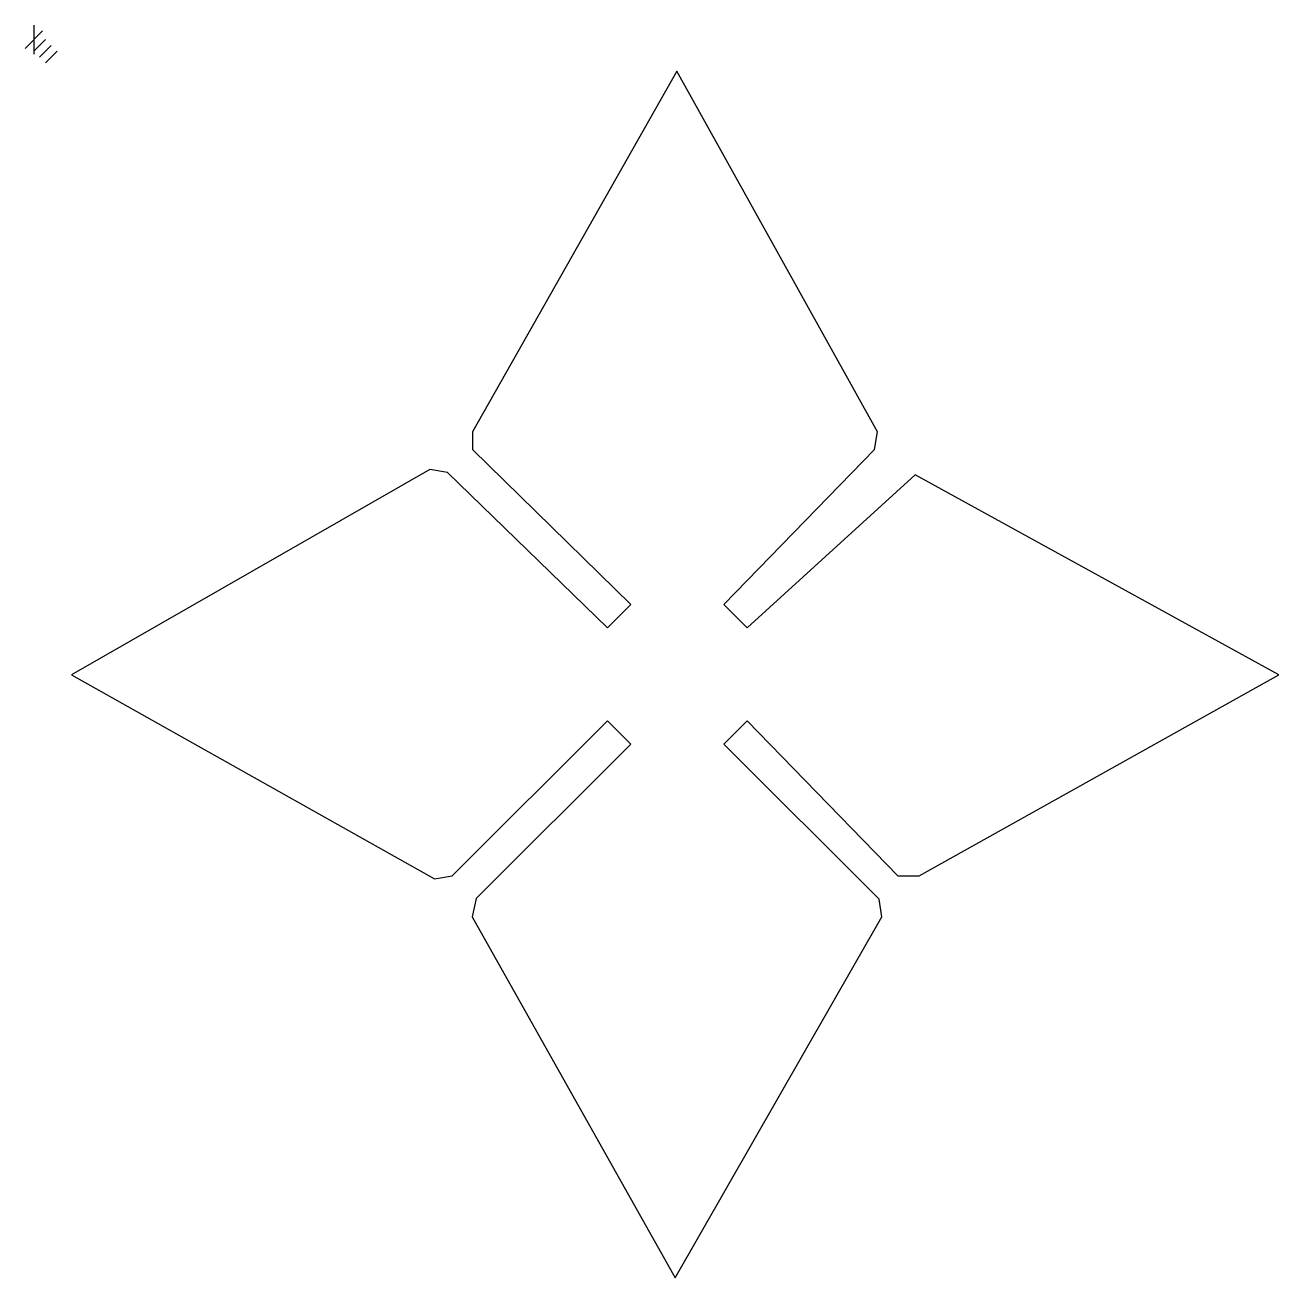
# Model space of a CAD drawing. Extents: x -1 to 113, y 184 to 298.
import ezdxf

# ---------------------------------------------------------------- set-up
doc = ezdxf.new("R2010")
doc.units = 0

msp = doc.modelspace()

# ---------------------------------------------------------------- linework, layer by layer
at = {"layer": 'Default'}
for p, q in [((58.5467, 294.138), (39.9428, 261.301)), ((58.5467, 294.138), (39.9428, 261.301)), ((58.5467, 294.138), (39.9428, 261.301)), ((76.8334, 261.305), (58.5467, 294.138)), ((58.5467, 294.138), (58.5467, 294.138)), ((76.8334, 261.305), (58.5467, 294.138)), ((76.8334, 261.305), (58.5467, 294.138)), ((49.2448, 277.72), (49.2448, 277.72)), ((67.69, 277.722), (67.69, 277.722)), ((39.9428, 261.301), (39.9428, 261.301)), ((39.9428, 261.301), (39.9428, 259.68493)), ((39.9428, 261.301), (39.9428, 259.68493)), ((39.9428, 261.301), (39.9428, 259.68493)), ((39.9428, 260.493), (39.9428, 260.493)), ((76.5606, 259.685), (76.833348, 261.30478)), ((76.5606, 259.685), (76.833348, 261.30478)), ((76.5606, 259.685), (76.833348, 261.30478)), ((76.697, 260.495), (76.697, 260.495)), ((76.8334, 261.305), (76.8334, 261.305)), ((39.9428, 259.685), (39.9428, 259.685)), ((39.9428, 259.685), (54.3551, 245.5808)), ((39.9428, 259.685), (54.3551, 245.5808)), ((39.9428, 259.685), (54.3551, 245.5808)), ((62.8374, 245.581), (76.5607, 259.6852)), ((62.8374, 245.581), (76.5607, 259.6852)), ((62.8374, 245.581), (76.5607, 259.6852)), ((76.5606, 259.685), (76.5606, 259.685)), ((36.0649, 257.853), (3.42322, 239.169)), ((36.0649, 257.853), (3.42322, 239.169)), ((36.0649, 257.853), (3.42322, 239.169)), ((36.0649, 257.853), (36.0649, 257.853)), ((37.6833, 257.588), (36.06491, 257.852776)), ((37.6833, 257.588), (36.06491, 257.852776)), ((37.6833, 257.588), (36.06491, 257.852776)), ((36.8741, 257.721), (36.8741, 257.721)), ((52.2346, 243.464), (37.6833, 257.5883)), ((52.2346, 243.464), (37.6833, 257.5883)), ((52.2346, 243.464), (37.6833, 257.5883)), ((37.6833, 257.588), (37.6833, 257.588)), ((80.2511, 257.375), (64.958, 243.464)), ((80.2511, 257.375), (64.958, 243.464)), ((80.2511, 257.375), (64.958, 243.464)), ((113.384, 239.169), (80.2511, 257.375)), ((80.2511, 257.375), (80.2511, 257.375)), ((113.384, 239.169), (80.2511, 257.375)), ((113.384, 239.169), (80.2511, 257.375)), ((47.149, 252.633), (47.149, 252.633)), ((69.699, 252.633), (69.699, 252.633)), ((44.9589, 250.526), (44.9589, 250.526)), ((72.6045, 250.419), (72.6045, 250.419)), ((19.744, 248.511), (19.744, 248.511)), ((96.8174, 248.272), (96.8174, 248.272)), ((54.3551, 245.581), (52.23454, 243.46385)), ((54.3551, 245.581), (52.23454, 243.46385)), ((54.3551, 245.581), (52.23454, 243.46385)), ((54.3551, 245.581), (54.3551, 245.581)), ((64.9579, 243.464), (62.83734, 245.58115)), ((64.9579, 243.464), (62.83734, 245.58115)), ((64.9579, 243.464), (62.83734, 245.58115)), ((62.8374, 245.581), (62.8374, 245.581)), ((53.2949, 244.522), (53.2949, 244.522)), ((63.8977, 244.522), (63.8977, 244.522)), ((52.2346, 243.464), (52.2346, 243.464)), ((64.9579, 243.464), (64.9579, 243.464)), ((3.42322, 239.169), (36.48722, 220.6028)), ((3.42322, 239.169), (36.48722, 220.6028)), ((3.42322, 239.169), (3.42322, 239.169)), ((3.42322, 239.169), (36.48722, 220.6028)), ((80.6365, 220.891), (113.3838, 239.1686)), ((80.6365, 220.891), (113.3838, 239.1686)), ((80.6365, 220.891), (113.3838, 239.1686)), ((113.384, 239.169), (113.384, 239.169)), ((38.0975, 220.881), (52.2346, 234.9953)), ((38.0975, 220.881), (52.2346, 234.9953)), ((38.0975, 220.881), (52.2346, 234.9953)), ((52.2346, 234.995), (52.2346, 234.995)), ((52.2346, 234.995), (54.35516, 232.87785)), ((52.2346, 234.995), (54.35516, 232.87785)), ((52.2346, 234.995), (54.35516, 232.87785)), ((62.8374, 232.878), (64.95796, 234.99515)), ((62.8374, 232.878), (64.95796, 234.99515)), ((62.8374, 232.878), (64.95796, 234.99515)), ((64.9579, 234.995), (64.9579, 234.995)), ((64.9579, 234.995), (78.6812, 220.8908)), ((64.9579, 234.995), (78.6812, 220.8908)), ((64.9579, 234.995), (78.6812, 220.8908)), ((53.2949, 233.937), (53.2949, 233.937)), ((63.8977, 233.937), (63.8977, 233.937)), ((54.3551, 232.878), (40.2686, 218.8141)), ((54.3551, 232.878), (40.2686, 218.8141)), ((54.3551, 232.878), (40.2686, 218.8141)), ((54.3551, 232.878), (54.3551, 232.878)), ((76.9744, 218.764), (62.8374, 232.878)), ((62.8374, 232.878), (62.8374, 232.878)), ((76.9744, 218.764), (62.8374, 232.878)), ((76.9744, 218.764), (62.8374, 232.878)), ((19.9552, 229.886), (19.9552, 229.886)), ((97.0102, 230.03), (97.0102, 230.03)), ((45.166, 227.938), (45.166, 227.938)), ((71.8196, 227.943), (71.8196, 227.943)), ((47.3119, 225.846), (47.3119, 225.846)), ((69.9059, 225.821), (69.9059, 225.821)), ((36.4872, 220.602), (38.09748, 220.880487)), ((36.4872, 220.602), (38.09748, 220.880487)), ((36.4872, 220.602), (38.09748, 220.880487)), ((36.4872, 220.602), (36.4872, 220.602)), ((37.2924, 220.742), (37.2924, 220.742)), ((38.0975, 220.881), (38.0975, 220.881)), ((78.6812, 220.891), (78.6812, 220.891)), ((78.6812, 220.891), (80.63651, 220.891)), ((78.6812, 220.891), (80.63651, 220.891)), ((78.6812, 220.891), (80.63651, 220.891)), ((79.6589, 220.891), (79.6589, 220.891)), ((80.6365, 220.891), (80.6365, 220.891)), ((40.2686, 218.814), (39.92706, 217.15025)), ((40.2686, 218.814), (39.92706, 217.15025)), ((40.2686, 218.814), (39.92706, 217.15025)), ((40.2686, 218.814), (40.2686, 218.814)), ((76.9744, 218.764), (76.9744, 218.764)), ((77.2268, 217.15), (76.974467, 218.7633)), ((77.2268, 217.15), (76.974467, 218.7633)), ((77.2268, 217.15), (76.974467, 218.7633)), ((39.9271, 217.15), (39.9271, 217.15)), ((39.9271, 217.15), (58.4036, 184.2763)), ((39.9271, 217.15), (58.4036, 184.2763)), ((39.9271, 217.15), (58.4036, 184.2763)), ((40.0978, 217.982), (40.0978, 217.982)), ((58.4035, 184.277), (77.2268, 217.15)), ((58.4035, 184.277), (77.2268, 217.15)), ((58.4035, 184.277), (77.2268, 217.15)), ((77.1006, 217.957), (77.1006, 217.957)), ((77.2268, 217.15), (77.2268, 217.15)), ((49.1653, 200.714), (49.1653, 200.714)), ((67.8151, 200.714), (67.8151, 200.714)), ((58.4035, 184.277), (58.4035, 184.277))]:
    msp.add_line(p, q, dxfattribs=at)
at = {"layer": 'Layer 1'}
for p, q in [((0, 298.323), (0, 295.677)), ((0.793749, 297.794), (-0.793749, 296.206)), ((1.05833, 297), (0, 295.94167)), ((1.5875, 296.471), (0.52917, 295.41267)), ((2.11666, 295.942), (1.05833, 294.88367))]:
    msp.add_line(p, q, dxfattribs=at)

doc.saveas('drawing.dxf')
